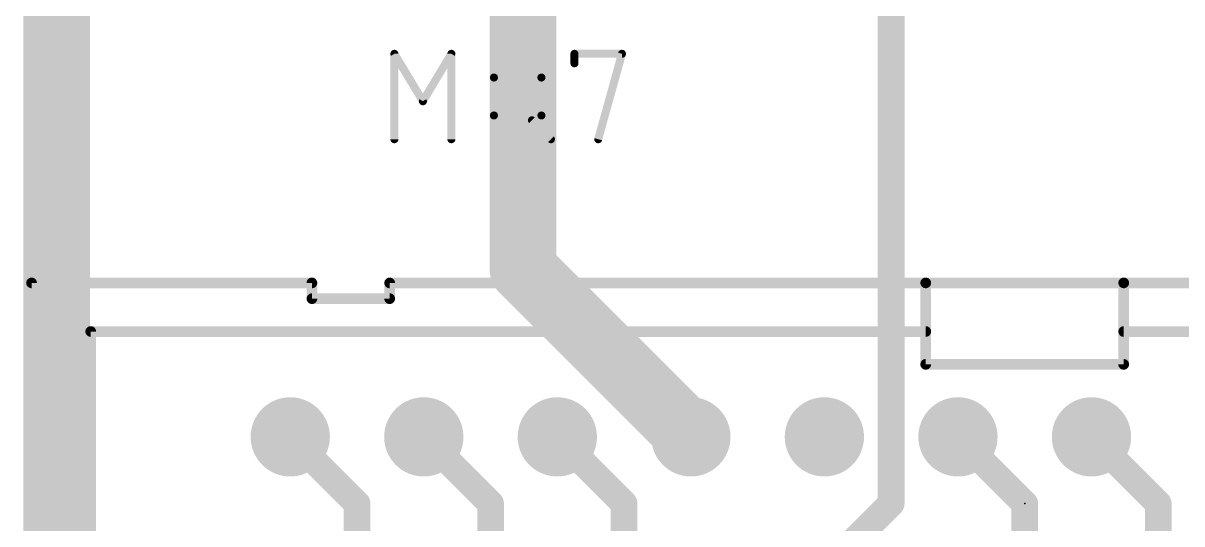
# Model space of a CAD drawing. Extents: x -11 to 111, y 0 to 93.
# Drawn here: x 2.54 to 24.58, y 34.67 to 44.19 of the extents above; entities that cross this region are included whole.
import ezdxf

# ---------------------------------------------------------------- set-up
doc = ezdxf.new("R2010")
doc.units = 0
for name, color, linetype in [('1', 12, 'CONTINUOUS'), ('16', 132, 'CONTINUOUS'), ('17', 110, 'CONTINUOUS'), ('21', 253, 'CONTINUOUS'), ('23', 53, 'CONTINUOUS'), ('25', 253, 'CONTINUOUS')]:
    doc.layers.add(name, color=color, linetype=linetype)

# ---------------------------------------------------------------- blocks, each defined once
blk = doc.blocks.new('ROUNDP')
at = {"const_width": 0.5}
blk.add_lwpolyline([(0, -0.25, 1), (0, 0.25, 1), (0, -0.25)], format="xyb", dxfattribs=at)

msp = doc.modelspace()

# ---------------------------------------------------------------- linework, layer by layer
at = {"layer": '1'}
for points, const_width in [([(3.175, 15.9569), (3.175, 78.105)], 1.27), ([(19.05, 35.052), (19.05, 59.7948)], 0.508), ([(21.59, 35.052), (20.32, 36.322)], 0.508), ([(24.13, 35.052), (22.86, 36.322)], 0.508), ([(17.78, 33.782), (19.05, 35.052)], 0.508), ([(21.59, 33.147), (21.59, 35.052)], 0.508), ([(24.13, 33.02), (24.13, 35.052)], 0.508)]:
    msp.add_lwpolyline(points, dxfattribs=dict(at, const_width=const_width))
at = {"layer": '1', "const_width": 0.254}
for points in [[(20.4098, 36.4118, 1), (20.2302, 36.2322)], [(22.9498, 36.4118, 1), (22.7702, 36.2322)], [(19.1398, 34.9622, 1), (18.9602, 35.1418)], [(21.717, 35.052, 1), (21.463, 35.052)], [(21.5002, 34.9622, 1), (21.6798, 35.1418)], [(24.257, 35.052, 1), (24.003, 35.052)], [(24.0402, 34.9622, 1), (24.2198, 35.1418)], [(18.923, 35.052, 1), (19.177, 35.052)]]:
    msp.add_lwpolyline(points, format="xyb", dxfattribs=at)
at = {"layer": '16'}
for points, const_width in [([(12.0477, 39.5143), (12.0477, 50.7972)], 1.27), ([(15.24, 36.322), (12.0477, 39.5143)], 1.27), ([(8.89, 35.052), (7.62, 36.322)], 0.508), ([(11.43, 35.052), (10.16, 36.322)], 0.508), ([(13.97, 35.052), (12.7, 36.322)], 0.508), ([(8.89, 26.67), (8.89, 35.052)], 0.508), ([(11.43, 29.21), (11.43, 35.052)], 0.508), ([(13.97, 31.75), (13.97, 35.052)], 0.508)]:
    msp.add_lwpolyline(points, dxfattribs=dict(at, const_width=const_width))
for points, const_width in [([(12.2722, 39.7388, 1), (11.8232, 39.2898)], 0.635), ([(11.7302, 39.5143, 1), (12.3652, 39.5143)], 0.635), ([(15.0155, 36.0975, 1), (15.4645, 36.5465)], 0.635), ([(7.7098, 36.4118, 1), (7.5302, 36.2322)], 0.254), ([(10.2498, 36.4118, 1), (10.0702, 36.2322)], 0.254), ([(12.7898, 36.4118, 1), (12.6102, 36.2322)], 0.254), ([(9.017, 35.052, 1), (8.763, 35.052)], 0.254), ([(8.8002, 34.9622, 1), (8.9798, 35.1418)], 0.254), ([(11.557, 35.052, 1), (11.303, 35.052)], 0.254), ([(11.3402, 34.9622, 1), (11.5198, 35.1418)], 0.254), ([(14.097, 35.052, 1), (13.843, 35.052)], 0.254), ([(13.8802, 34.9622, 1), (14.0598, 35.1418)], 0.254)]:
    msp.add_lwpolyline(points, format="xyb", dxfattribs=dict(at, const_width=const_width))
at = {"layer": '21', "const_width": 0.2032}
for points in [[(2.7, 30.852), (2.7, 39.252)], [(2.7, 39.252), (8.032, 39.252)], [(8.032, 39.252), (8.032, 38.952)], [(9.511, 38.952), (9.511, 39.252)], [(9.511, 39.252), (19.707, 39.252)], [(19.707, 39.252), (19.707, 37.702)], [(19.707, 39.252), (23.473, 39.252)], [(23.473, 37.702), (23.473, 39.252)], [(23.473, 39.252), (33.432, 39.252)], [(8.032, 38.952), (9.511, 38.952)], [(3.825, 31.777), (3.825, 38.327)], [(3.825, 38.327), (19.707, 38.327)], [(23.473, 38.327), (39.355, 38.327)], [(19.707, 37.702), (23.473, 37.702)]]:
    msp.add_lwpolyline(points, dxfattribs=at)
at = {"layer": '21', "const_width": 0.1016}
for points in [[(2.7508, 39.252, 1), (2.6492, 39.252)], [(2.7, 39.3028, 1), (2.7, 39.2012)], [(8.0828, 39.252, 1), (7.9812, 39.252)], [(8.032, 39.2012, 1), (8.032, 39.3028)], [(9.5618, 39.252, 1), (9.4602, 39.252)], [(9.511, 39.3028, 1), (9.511, 39.2012)], [(19.7578, 39.252, 1), (19.6562, 39.252)], [(19.707, 39.3028, 1), (19.707, 39.2012)], [(19.707, 39.2012, 1), (19.707, 39.3028)], [(23.5238, 39.252, 1), (23.4222, 39.252)], [(23.473, 39.3028, 1), (23.473, 39.2012)], [(23.473, 39.2012, 1), (23.473, 39.3028)], [(8.032, 39.0028, 1), (8.032, 38.9012)], [(9.511, 38.9012, 1), (9.511, 39.0028)], [(7.9812, 38.952, 1), (8.0828, 38.952)], [(9.4602, 38.952, 1), (9.5618, 38.952)], [(3.8758, 38.327, 1), (3.7742, 38.327)], [(3.825, 38.3778, 1), (3.825, 38.2762)], [(19.707, 38.2762, 1), (19.707, 38.3778)], [(23.473, 38.3778, 1), (23.473, 38.2762)], [(19.707, 37.7528, 1), (19.707, 37.6512)], [(19.6562, 37.702, 1), (19.7578, 37.702)], [(23.4222, 37.702, 1), (23.5238, 37.702)], [(23.473, 37.6512, 1), (23.473, 37.7528)]]:
    msp.add_lwpolyline(points, format="xyb", dxfattribs=at)
at = {"layer": '23'}
msp.add_point((21.59, 35.052), dxfattribs=at)
at = {"layer": '25', "const_width": 0.1524}
for points in [[(9.6012, 41.9862), (9.6012, 43.6118)], [(9.6012, 43.6118), (10.1431, 42.7087)], [(10.1431, 42.7087), (10.6849, 43.6118)], [(10.6849, 43.6118), (10.6849, 41.9862)], [(13.0262, 43.4312), (13.0262, 43.6118)], [(13.0262, 43.6118), (13.9293, 43.6118)], [(13.9293, 43.6118), (13.4777, 41.9862)], [(11.4946, 42.4378), (11.4946, 43.1602)], [(12.3977, 43.1602), (12.3977, 42.4378)], [(12.2171, 42.3474), (12.5783, 41.9862)]]:
    msp.add_lwpolyline(points, dxfattribs=at)
at = {"layer": '25'}
for points, const_width in [([(9.6393, 43.6118, 1), (9.5631, 43.6118)], 0.0762), ([(9.6339, 43.6314, 1), (9.5685, 43.5922)], 0.0762), ([(10.723, 43.6118, 1), (10.6468, 43.6118)], 0.0762), ([(10.7176, 43.5922, 1), (10.6523, 43.6314)], 0.0762), ([(12.3977, 43.1602, 1), (11.4946, 43.1602)], 0.1524), ([(13.0643, 43.6118, 1), (12.9881, 43.6118)], 0.0762), ([(13.0262, 43.6499, 1), (13.0262, 43.5737)], 0.0762), ([(13.966, 43.6016, 1), (13.8926, 43.622)], 0.0762), ([(13.9293, 43.5737, 1), (13.9293, 43.6499)], 0.0762), ([(12.9881, 43.4312, 1), (13.0643, 43.4312)], 0.0762), ([(11.5327, 43.1602, 1), (11.4565, 43.1602)], 0.0762), ([(11.4565, 43.1602, 1), (11.5327, 43.1602)], 0.0762), ([(12.4358, 43.1602, 1), (12.3596, 43.1602)], 0.0762), ([(12.3596, 43.1602, 1), (12.4358, 43.1602)], 0.0762), ([(10.1104, 42.7283, 1), (10.1757, 42.6891)], 0.0762), ([(10.1104, 42.6891, 1), (10.1757, 42.7283)], 0.0762), ([(11.4946, 42.4378, 1), (12.3977, 42.4378)], 0.1524), ([(11.5327, 42.4378, 1), (11.4565, 42.4378)], 0.0762), ([(11.4565, 42.4378, 1), (11.5327, 42.4378)], 0.0762), ([(12.244, 42.3744, 1), (12.1901, 42.3205)], 0.0762), ([(12.4358, 42.4378, 1), (12.3596, 42.4378)], 0.0762), ([(12.3596, 42.4378, 1), (12.4358, 42.4378)], 0.0762), ([(9.5631, 41.9862, 1), (9.6393, 41.9862)], 0.0762), ([(10.6468, 41.9862, 1), (10.723, 41.9862)], 0.0762), ([(12.5514, 41.9593, 1), (12.6052, 42.0131)], 0.0762), ([(13.441, 41.9964, 1), (13.5144, 41.976)], 0.0762)]:
    msp.add_lwpolyline(points, format="xyb", dxfattribs=dict(at, const_width=const_width))

# ---------------------------------------------------------------- block references
at = {"layer": '17', "xscale": 1.508, "yscale": 1.508, "rotation": 180}
for p in [(7.62, 36.322), (7.62, 36.322), (10.16, 36.322), (10.16, 36.322), (12.7, 36.322), (12.7, 36.322), (15.24, 36.322), (15.24, 36.322), (17.78, 36.322), (17.78, 36.322), (20.32, 36.322), (20.32, 36.322), (22.86, 36.322), (22.86, 36.322)]:
    msp.add_blockref('ROUNDP', p, dxfattribs=at)

doc.saveas('drawing.dxf')
